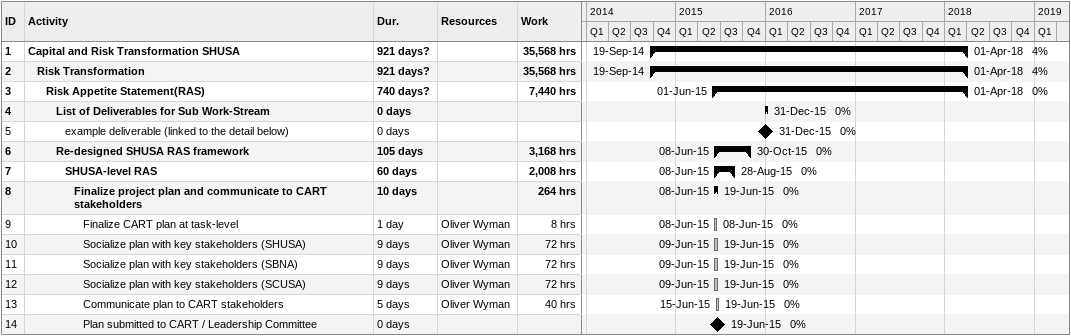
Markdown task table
| ID | Level | Task | Duration | Start | Finish | Resources | % complete | Work (h) |
|---|---|---|---|---|---|---|---|---|
| 1 | 1 | **Capital and Risk Transformation SHUSA** | 921d? | 2014-09-19 | 2018-04-01 |  | 4 | 35568 |
| 2 | 2 | **Risk Transformation** | 921d? | 2014-09-19 | 2018-04-01 |  | 4 | 35568 |
| 3 | 3 | **Risk Appetite Statement(RAS)** | 740d? | 2015-06-01 | 2018-04-01 |  | 0 | 7440 |
| 4 | 4 | **List of Deliverables for Sub Work-Stream** | 0d | 2015-12-31 | 2015-12-31 |  | 0 |  |
| 5 | 5 | example deliverable (linked to the detail below) | 0d | 2015-12-31 | 2015-12-31 |  | 0 |  |
| 6 | 4 | **Re-designed SHUSA RAS framework** | 105d | 2015-06-08 | 2015-10-30 |  | 0 | 3168 |
| 7 | 5 | **SHUSA-level RAS** | 60d | 2015-06-08 | 2015-08-28 |  | 0 | 2008 |
| 8 | 6 | **Finalize project plan and communicate to CART stakeholders** | 10d | 2015-06-08 | 2015-06-19 |  | 0 | 264 |
| 9 | 7 | Finalize CART plan at task-level | 1d | 2015-06-08 | 2015-06-08 | Oliver Wyman | 0 | 8 |
| 10 | 7 | Socialize plan with key stakeholders (SHUSA) | 9d | 2015-06-09 | 2015-06-19 | Oliver Wyman | 0 | 72 |
| 11 | 7 | Socialize plan with key stakeholders (SBNA) | 9d | 2015-06-09 | 2015-06-19 | Oliver Wyman | 0 | 72 |
| 12 | 7 | Socialize plan with key stakeholders (SCUSA) | 9d | 2015-06-09 | 2015-06-19 | Oliver Wyman | 0 | 72 |
| 13 | 7 | Communicate plan to CART stakeholders | 5d | 2015-06-15 | 2015-06-19 | Oliver Wyman | 0 | 40 |
| 14 | 7 | Plan submitted to CART / Leadership Committee | 0d | 2015-06-19 | 2015-06-19 |  | 0 |  |
